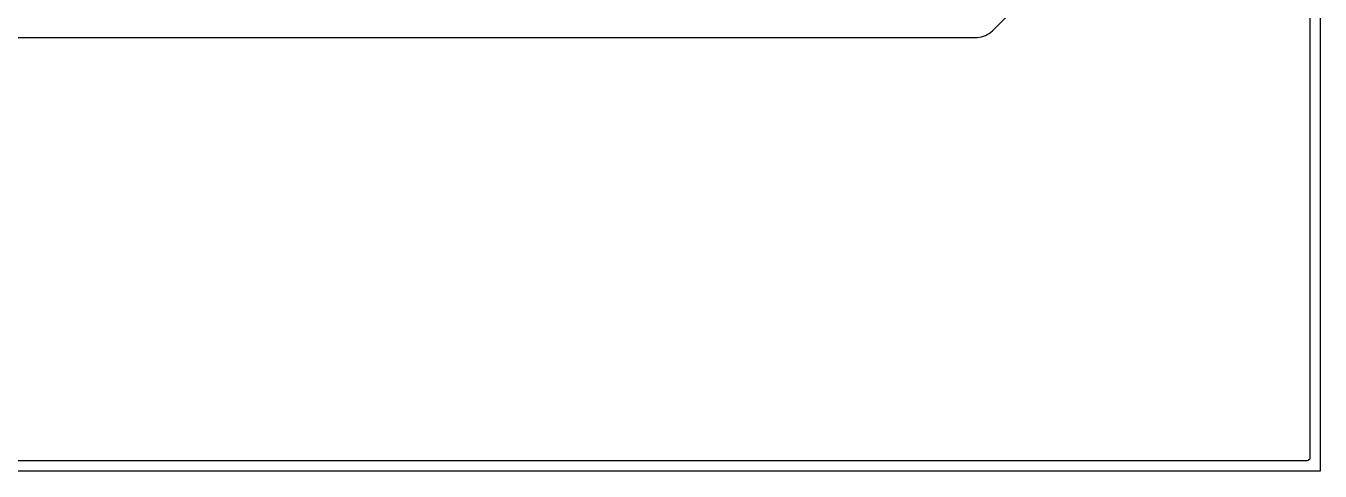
# Model space of a CAD drawing. Extents: x 20 to 124, y -124 to -20.
# Drawn here: x 61.3 to 124, y -124 to -102.4 of the extents above; entities that cross this region are included whole.
import ezdxf

# ---------------------------------------------------------------- set-up
doc = ezdxf.new("R2010")
doc.units = 0
doc.layers.add('BLACK', color=7, linetype='CONTINUOUS')
doc.layers.add('WHITE', color=7, linetype='CONTINUOUS')

msp = doc.modelspace()

# ---------------------------------------------------------------- linework, layer by layer
at = {"layer": 'BLACK', "linetype": 'CONTINUOUS'}
for p, q in [((123.4995, -20.6245), (123.4995, -123.3755)), ((108.134219, -102.684866), (109.35575, -101.463332)), ((107.968611, -102.805187), (108.134219, -102.684866)), ((30.617749, -102.9934), (107.389351, -102.9934)), ((107.389351, -102.9934), (107.389352, -102.9934)), ((107.389352, -102.9934), (107.591535, -102.961377)), ((107.591535, -102.961377), (107.688876, -102.929748)), ((107.688876, -102.929748), (107.786219, -102.89812)), ((107.786219, -102.89812), (107.877414, -102.851653)), ((107.877414, -102.851653), (107.968611, -102.805187)), ((123.427011, -123.488294), (123.3755, -123.4995)), ((123.479815, -123.442539), (123.427011, -123.488294)), ((123.4995, -123.3755), (123.479815, -123.442539)), ((123.3755, -123.4995), (20.6245, -123.4995))]:
    msp.add_line(p, q, dxfattribs=at)
at = {"layer": 'WHITE', "linetype": 'CONTINUOUS'}
for p, q in [((124, -20), (124, -124)), ((124, -124), (20, -124))]:
    msp.add_line(p, q, dxfattribs=at)

doc.saveas('drawing.dxf')
